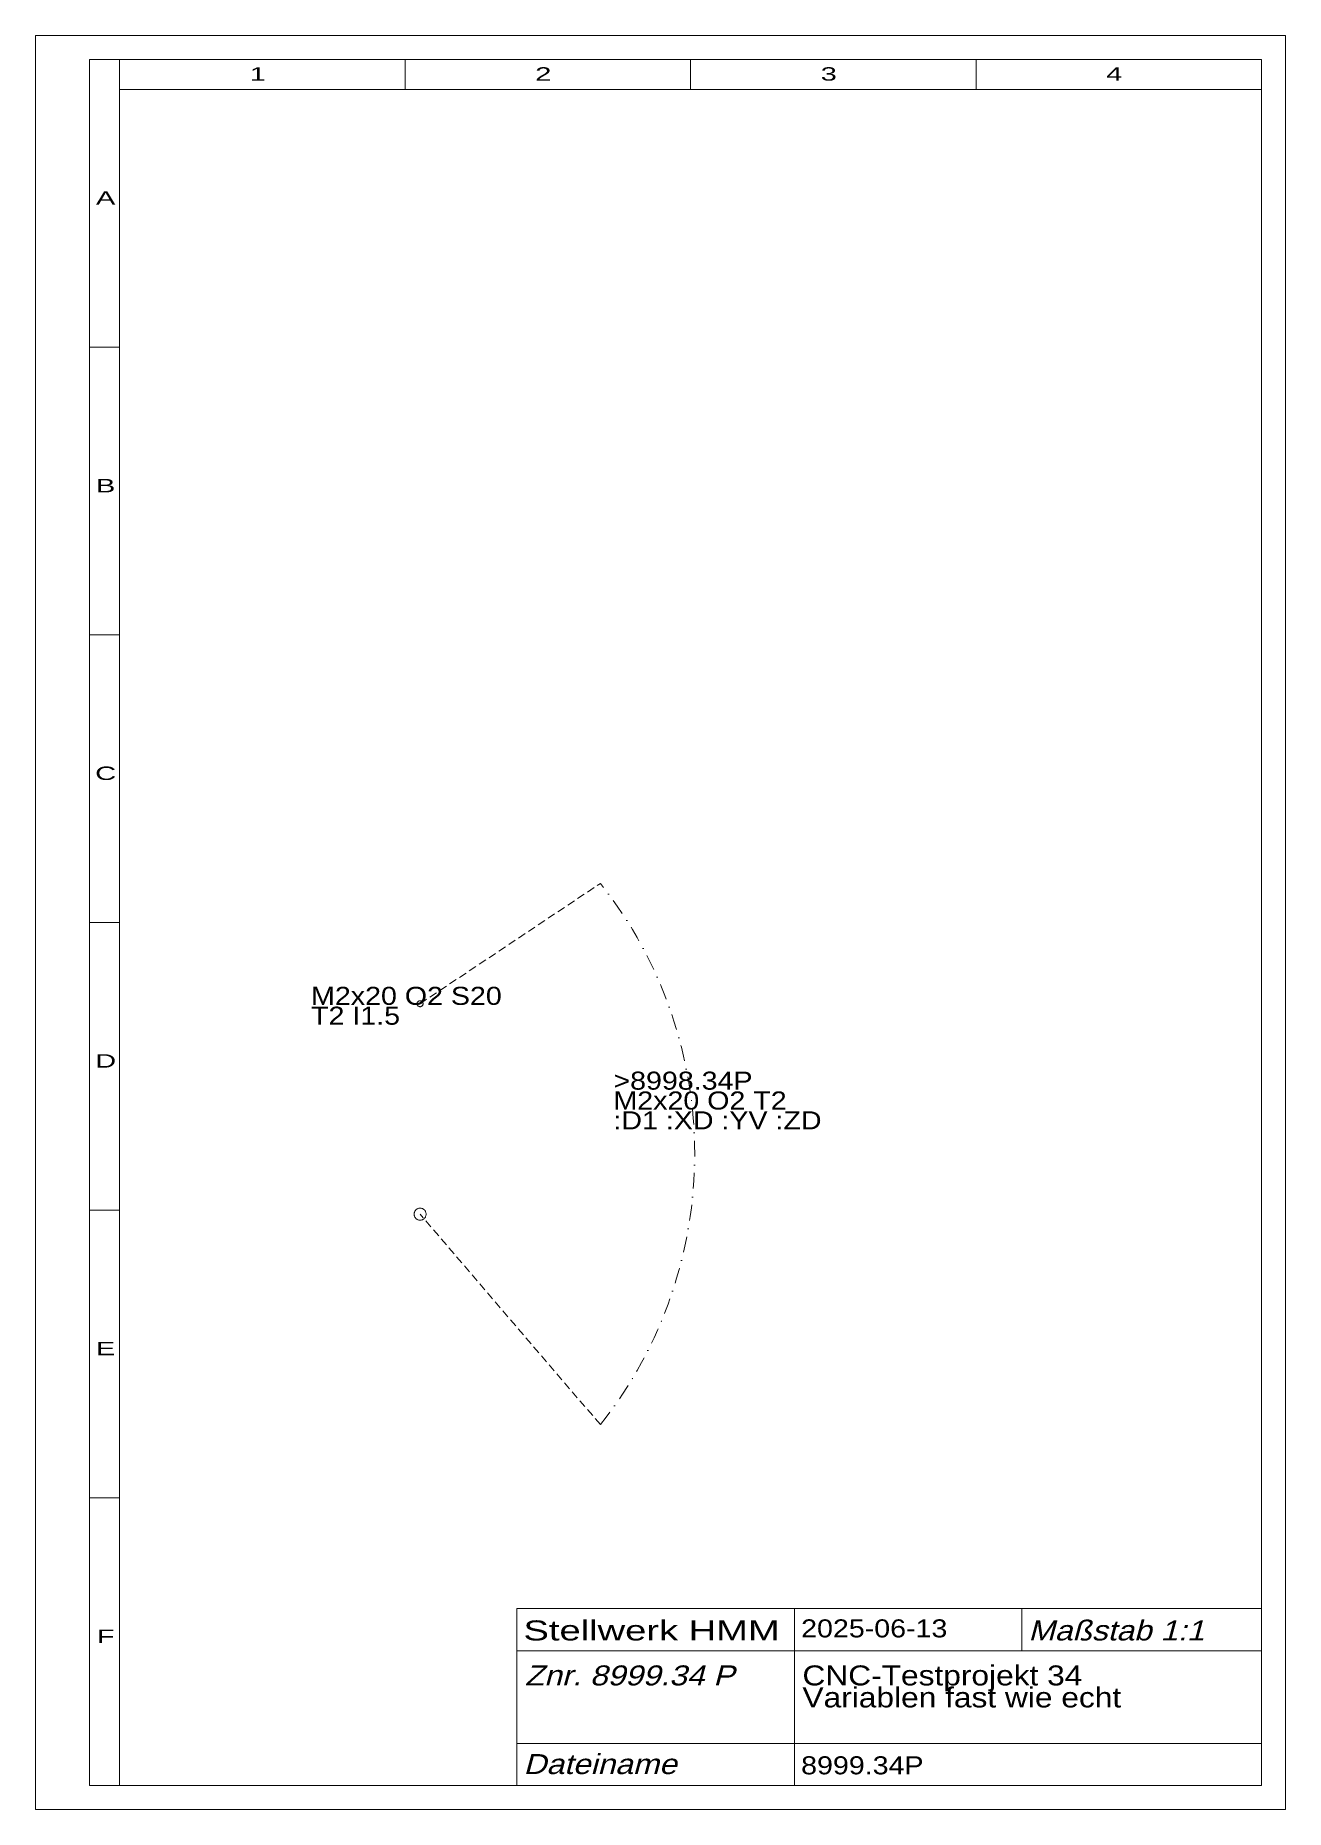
# Model space of a CAD drawing. Extents: x 1 to 209, y 1 to 296.
import ezdxf
from ezdxf.enums import TextEntityAlignment as Align

# ---------------------------------------------------------------- set-up
doc = ezdxf.new("R2010")
doc.units = 0
doc.header["$LTSCALE"] = 5.25
for name, pattern in [('DASHDOT', [1, 0.5, -0.25, 0, -0.25]), ('HIDDEN', [0.375, 0.25, -0.125]), ('PHANTOM', [2.5, 1.25, -0.25, 0.25, -0.25, 0.25, -0.25])]:
    doc.linetypes.add(name, pattern=pattern)
for name, color, linetype, lineweight in [('8999_34P', 30, 'CONTINUOUS', 13), ('BESCHRIFTUNG0', 7, 'CONTINUOUS', 25), ('STANDARD', 7, 'CONTINUOUS', 0)]:
    doc.layers.add(name, color=color, linetype=linetype, lineweight=lineweight)
doc.styles.add('Arial', font='arial.ttf')

msp = doc.modelspace()

# ---------------------------------------------------------------- linework, layer by layer
at = {"layer": '8999_34P', "linetype": 'HIDDEN'}
for p, q in [((65, 135), (95, 155)), ((95, 65), (65, 100))]:
    msp.add_line(p, q, dxfattribs=at)
at = {"layer": '8999_34P', "linetype": 'PHANTOM'}
for centre, radius in [((65, 135), 0.5), ((65, 100), 1)]:
    msp.add_circle(centre, radius, dxfattribs=at)
at = {"layer": '8999_34P', "linetype": 'DASHDOT'}
msp.add_arc((38.33, 110), 72.36, 321.5463, 398.4537, dxfattribs=at)
at = {"layer": 'STANDARD'}
for p, q in [((1, 1), (1, 296)), ((1, 296), (209, 296)), ((209, 296), (209, 1)), ((10, 5), (10, 292)), ((10, 292), (15, 292)), ((15, 292), (205, 292)), ((15, 287), (15, 292)), ((62.5, 292), (62.5, 287)), ((110, 292), (110, 287)), ((157.5, 292), (157.5, 287)), ((205, 292), (205, 287)), ((15, 287), (205, 287)), ((15, 5), (15, 287)), ((205, 287), (205, 5)), ((10, 244.17), (15, 244.17)), ((10, 196.33), (15, 196.33)), ((205, 182.12), (205, 5.12)), ((10, 148.5), (15, 148.5)), ((10, 100.67), (15, 100.67)), ((10, 52.83), (15, 52.83)), ((10, 5), (15, 5)), ((205, 5), (15, 5)), ((209, 1), (1, 1))]:
    msp.add_line(p, q, dxfattribs=at)
at = {"layer": 'STANDARD', "lineweight": 0}
for p, q in [((81.11, 34.4), (205, 34.4)), ((81.11, 34.4), (81.11, 5)), ((127.31, 34.4), (127.31, 5)), ((165.11, 34.4), (165.11, 27.4)), ((81.11, 27.4), (205, 27.4)), ((81.11, 12), (205, 12))]:
    msp.add_line(p, q, dxfattribs=at)

# ---------------------------------------------------------------- texts
at = {"layer": '8999_34P', "char_height": 3, "attachment_point": 7, "line_spacing_factor": 0.66, "style": 'Arial'}
for s, insert in [('\\W1.135071;M2x20 O2 S20\\PT2 I1.5\\P', (46.86, 131.46)), ('\\W1.135114;>8998.34P\\PM2x20 O2 T2\\P:D1 :XD :YV :ZD\\P', (97.17, 114.1))]:
    msp.add_mtext(s, dxfattribs=dict(at, insert=insert))
at = {"layer": 'BESCHRIFTUNG0', "style": 'Arial'}
for s, height, width, p in [('Stellwerk HMM', 3.325, 1.365378, (82.2, 32.44)), ('2025-06-13', 3, 1.135137, (128.4, 32.62)), ('8999.34P', 3, 1.135104, (128.4, 9.85))]:
    msp.add_text(s, height=height, dxfattribs=dict(at, width=width)).set_placement(p, align=Align.TOP_LEFT)
at = {"layer": 'BESCHRIFTUNG0', "style": 'Arial', "oblique": 15}
for s, width, p in [('Maßstab 1:1', 1.134935, (166.2, 32.44)), ('Znr. 8999.34 P', 1.134919, (82.42, 24.96)), ('Dateiname', 1.135074, (82.2, 10.22))]:
    msp.add_text(s, height=3.325, dxfattribs=dict(at, width=width)).set_placement(p, align=Align.TOP_LEFT)
at = {"layer": 'BESCHRIFTUNG0', "insert": (128.62, 24.96), "char_height": 3.325, "attachment_point": 1, "line_spacing_factor": 0.66, "style": 'Arial'}
msp.add_mtext('\\W1.134984;CNC-Testprojekt 34\\PVariablen fast wie echt', dxfattribs=at)
at = {"layer": 'STANDARD', "style": 'Arial'}
for s, width, p in [('1', 1.547923, (38, 290.72)), ('2', 1.547922, (85.5, 290.72)), ('3', 1.547923, (133, 290.72)), ('4', 1.547923, (180.5, 290.72)), ('A', 1.547987, (12.68, 270.1)), ('B', 1.547987, (12.68, 222.26)), ('C', 1.548103, (12.68, 174.43)), ('D', 1.548104, (12.68, 126.6)), ('E', 1.547987, (12.68, 78.76)), ('F', 1.547769, (12.68, 30.93))]:
    msp.add_text(s, height=2.23, dxfattribs=dict(at, width=width)).set_placement(p, align=Align.TOP_CENTER)

doc.saveas('drawing.dxf')
